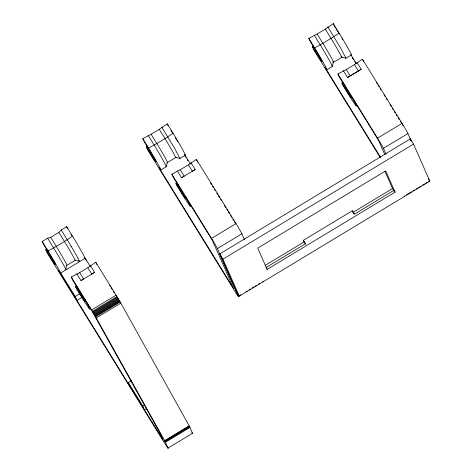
<?xml version="1.0" encoding="UTF-8"?>
<svg xmlns="http://www.w3.org/2000/svg" width="472" height="472" viewBox="0 0 472 472"><rect width="100%" height="100%" fill="white"/><g stroke="black" fill="none" stroke-linecap="round" stroke-linejoin="round"><path stroke-width="0.71" d="M65.219 269.028L65.755 269.518L66.817 265.14A19.063 0.678 58.9 0 0 57.454 248.313L50.681 237.327L47.613 238.183L42.167 241.469L44.468 245.953A12.738 0.454 58.9 0 1 55.047 263.777A12.738 0.454 58.9 0 1 48.333 253.871L45.766 249.629L47.023 248.874M333.415 62.05L332.347 66.446L326.913 69.726M50.681 237.327L58.847 232.401L61.224 229.97L66.664 226.684L73.862 238.36A22.272 0.796 58.9 0 1 84.27 257.523M147.588 146.025L146.338 146.786L148.904 151.022A12.738 0.454 58.9 0 0 155.612 160.934A12.738 0.454 58.9 0 0 145.034 143.105L142.733 138.626C151.359 134.361 159.424 129.47 167.235 123.835L174.428 135.511A22.272 0.796 58.9 0 1 184.835 154.68M42.167 241.469L49.365 253.145A22.272 0.796 58.9 0 1 58.481 270.556L163.235 440.228L160.639 434.352L92.683 312.305L84.565 299.165A22.272 0.796 58.9 0 1 83.579 300.204L76.464 288.699L75.29 286.038L76.423 287.879A12.738 0.454 58.9 0 0 84.877 300.876A12.738 0.454 58.9 0 0 75.184 284.221L72.865 280.539L71.301 276.993C79.921 272.733 87.987 267.836 95.798 262.208L120.207 301.986L189.201 425.886L192.564 433.267A9.546 0.342 58.9 0 1 192.434 433.402M142.733 138.626L149.931 150.302A22.272 0.796 58.9 0 1 159.052 167.707L233.593 288.451L212.577 240.761L185.13 196.317A22.272 0.796 58.9 0 1 184.145 197.361L177.029 185.856L175.855 183.195L176.988 185.036A12.738 0.454 58.9 0 0 185.443 198.033A12.738 0.454 58.9 0 0 175.749 181.372L173.43 177.69L171.867 174.15C180.493 169.885 188.552 164.988 196.364 159.359L236.029 223.61A9.546 0.342 58.9 0 1 241.9 233.793L244.567 239.841M380.149 157.341L313.933 50.097L312.37 46.551L314.936 50.787A12.738 0.454 58.9 0 0 321.65 60.693A12.738 0.454 58.9 0 0 311.072 42.869L308.771 38.391C317.396 34.126 325.462 29.229 333.267 23.6L340.459 35.276A22.272 0.796 58.9 0 1 350.873 54.445M343.15 82.199L341.893 82.954L343.026 84.801A12.738 0.454 58.9 0 0 351.475 97.798A12.738 0.454 58.9 0 0 341.787 81.137L339.462 77.455L337.905 73.909C346.525 69.649 354.59 64.752 362.402 59.124L402.067 123.369A9.546 0.342 58.9 0 1 407.938 133.558L411.195 140.945M190.918 162.645L195.166 169.507L192.369 171.271L188.546 165.076M350.867 75.585L361.198 69.272L356.956 62.41M90.353 265.488L94.595 272.362L91.804 274.12L87.981 267.925M148.574 148.078C157.052 143.618 165.147 138.679 173.071 133.287M308.771 38.391L314.606 47.843C323.09 43.383 331.185 38.444 339.102 33.052M72.499 236.136C64.611 241.581 56.487 246.467 48.002 250.921M147.476 148.633L148.733 147.878M313.514 48.398L314.765 47.637M166.905 162.84L176.18 157.235M332.943 62.599L342.218 57M160.875 169.961L166.315 166.681L167.377 162.285A19.063 0.678 58.9 0 0 158.014 145.459L151.246 134.485M159.412 129.552L166.179 140.532A19.063 0.678 58.9 0 1 175.543 157.359L179.932 158.462L185.372 155.176M351.41 54.935L345.97 58.221L341.581 57.118M46.911 251.482L48.168 250.72M177.313 170.864L181.543 177.732L195.166 169.507M343.345 70.623L347.581 77.496L361.198 69.272M176.988 185.036L178.245 184.281M66.34 265.689L75.62 260.084M62.428 276.952L60.693 273.017L85.19 258.225L90.146 266.255M76.741 273.707L80.983 280.575L94.595 272.362M76.423 287.879L77.679 287.123M82.57 297.012L76.918 300.428L75.184 296.487L80.21 293.454M71.301 276.993L91.639 309.939L116.136 295.153M240.932 294.758L238.425 296.28L217.403 248.585A9.546 0.342 58.9 0 0 211.533 238.395L236.029 223.61M386.108 154.391L383.441 148.35A9.546 0.342 58.9 0 0 377.57 138.16L402.067 123.369M91.639 309.939L92.494 311.337L116.991 296.546M92.494 311.337L92.925 312.045L117.422 297.26M192.564 433.267L168.067 448.058L164.704 440.677L93.356 312.759L117.852 297.968M93.78 313.467L118.277 298.682M94.194 314.169L118.69 299.378M94.601 314.853L119.097 300.068M94.99 315.52L119.487 300.735M95.362 316.163L119.858 301.378M95.71 316.777L120.207 301.986M96.341 317.898L120.838 303.107M217.403 248.585L241.9 233.793M383.441 148.35L407.938 133.558M219.751 253.918L410.28 138.892L413.501 144.107L429.833 181.13L239.298 296.156L236.077 290.941L219.751 253.918L222.967 259.134L239.298 296.156M222.967 259.134L413.501 144.107M305.461 244.177L303.372 240.342L352.366 210.766L354.46 214.152L393.925 190.328L395.058 192.151L267.128 269.382L266.373 268.167M265.229 265.364L304.068 241.918M354.106 214.034L353.062 212.341L392.527 188.511L384.963 171.354M266.002 267.559L305.467 243.729L303.372 240.342M245.959 291.725L247.216 290.97M249.098 289.832L250.355 289.07M252.243 287.938L254.125 286.799M255.381 286.038L256.638 285.283M258.52 284.144L259.777 283.383M406.345 194.901L411.366 191.868M413.254 190.729L414.51 189.974M416.392 188.835L418.275 187.697M419.531 186.941L420.788 186.18M422.676 185.042L424.558 183.909M425.815 183.148L427.072 182.387M130.054 386.485L128.319 382.55L131.458 380.65M146.426 408.823L144.544 409.956L142.809 406.02L144.692 404.882M164.704 440.677L189.201 425.886M164.822 440.895L189.319 426.104M164.934 441.102L189.431 426.31M165.035 441.296L189.532 426.505M165.129 441.479L189.626 426.688M165.218 441.644L189.714 426.859M165.471 442.175L189.968 427.384M347.581 77.496L350.242 75.968L346.413 69.767M181.543 177.732L184.204 176.203L180.381 170.008M80.983 280.575L83.107 279.353M77.921 258.172A22.237 0.796 58.9 0 1 79.349 261.287L74.983 260.214A19.063 0.678 58.9 0 0 65.62 243.387L58.847 232.401M79.361 261.311L78.812 260.821M345.427 57.731L345.97 58.221L340.701 48.174L327.828 26.886M331.963 66.092L332.347 66.446A22.272 0.802 59 0 0 321.414 46.793L314.216 35.099M165.932 166.327L166.315 166.681A22.272 0.802 59 0 0 155.376 147.028L148.178 135.34M334.442 26.261L335.568 28.078M376.332 82.364L377.093 83.603M377.86 84.842L379.01 86.7M380.155 88.559L380.922 89.798M383.978 94.754L385.128 96.612M386.279 98.471L387.04 99.71M390.102 104.666L391.247 106.525M392.397 108.383L393.164 109.622M394.309 111.486L395.076 112.725M396.22 114.584L396.987 115.823M398.132 117.681L399.282 119.54M400.433 121.398L401.194 122.637M402.345 124.496L403.106 125.735M428.399 178.811L429.833 181.13M351.068 55.094L356.094 63.236M352.372 57.885L353.534 59.767M354.696 61.649L355.858 63.525M354.578 64.841L358.407 71.036M325.45 29.317L332.211 40.297A19.063 0.678 58.9 0 1 341.114 56.693M317.284 34.249L324.046 45.224A19.063 0.678 58.9 0 1 332.949 61.625M337.905 73.909L377.57 138.16M380.686 157.536L325.084 67.472A22.272 0.796 58.9 0 0 315.963 50.067L314.606 47.843M392.527 188.511L394.273 191.337M210.677 183.219L211.444 184.458M212.589 186.316L213.356 187.555M214.5 189.414L215.267 190.653M216.795 193.131L217.562 194.37M218.329 195.609L219.474 197.467M220.625 199.326L221.386 200.565M224.448 205.526L225.598 207.385M226.743 209.243L227.51 210.482M228.271 211.721L229.422 213.58M230.566 215.438L231.717 217.297M232.867 219.155L233.628 220.394M234.395 221.633L235.54 223.492M184.646 154.704L190.446 164.097M184.788 155.612L185.95 157.495M187.107 159.377L187.885 160.627M161.79 127.121L174.669 148.409L179.932 158.462M171.867 174.15L211.533 238.395M109.716 285.424L110.46 286.634M111.209 287.843L112.33 289.655M113.445 291.472L114.195 292.681M84.075 257.547L84.848 258.798M61.224 229.97L71.384 246.614M79.815 272.851L83.638 279.046M47.613 238.183L54.811 249.871A22.272 0.796 58.9 0 1 64.499 266.686L65.755 269.518M60.693 273.017L75.184 296.487M128.319 382.55L142.809 406.02M92.925 312.045L93.356 312.759M410.28 138.892L411.171 140.916M362.402 59.124L363.44 61.484M333.267 23.6L334.147 25.594M395.058 192.151L385.677 170.882L257.747 248.119L267.128 269.382M393.925 190.328L394.391 191.378M341.893 82.954L343.067 85.615L350.183 97.126A22.272 0.796 58.9 0 0 351.168 96.081L378.609 140.526L384.827 154.633M352.366 210.766L353.062 212.341M196.364 159.359L197.668 162.315M167.235 123.835L168.115 125.829M146.338 146.786L147.901 150.332L234.637 290.817A9.546 0.342 58.9 0 0 238.425 296.28M95.798 262.208L96.837 264.568M85.19 258.225L86.346 260.851M66.664 226.684L67.543 228.678M45.766 249.629L47.33 253.175L164.28 442.594A9.546 0.342 58.9 0 0 168.067 448.058M192.198 433.089A9.546 0.342 58.9 0 1 191.886 432.647M71.201 246.378A22.331 0.702 59 0 1 77.856 258.06M71.036 234.413A12.738 0.454 58.9 0 1 71.697 235.475M170.964 130.555A12.738 0.454 58.9 0 1 172.262 132.632M175.342 137.7A12.738 0.454 58.9 0 1 176.003 138.821M176.646 139.907A12.738 0.454 58.9 0 1 177.543 141.464M262.922 281.489A9.546 0.342 58.9 0 1 262.792 281.625M404.457 196.039A9.546 0.342 58.9 0 1 404.333 196.175M336.253 29.14A12.738 0.454 58.9 0 1 337.002 30.32M337.639 31.329A12.738 0.454 58.9 0 1 339.315 34.049M342.041 38.58A12.738 0.454 58.9 0 1 342.678 39.672M428.954 181.254A9.546 0.342 58.9 0 1 428.83 181.384"/></g></svg>
